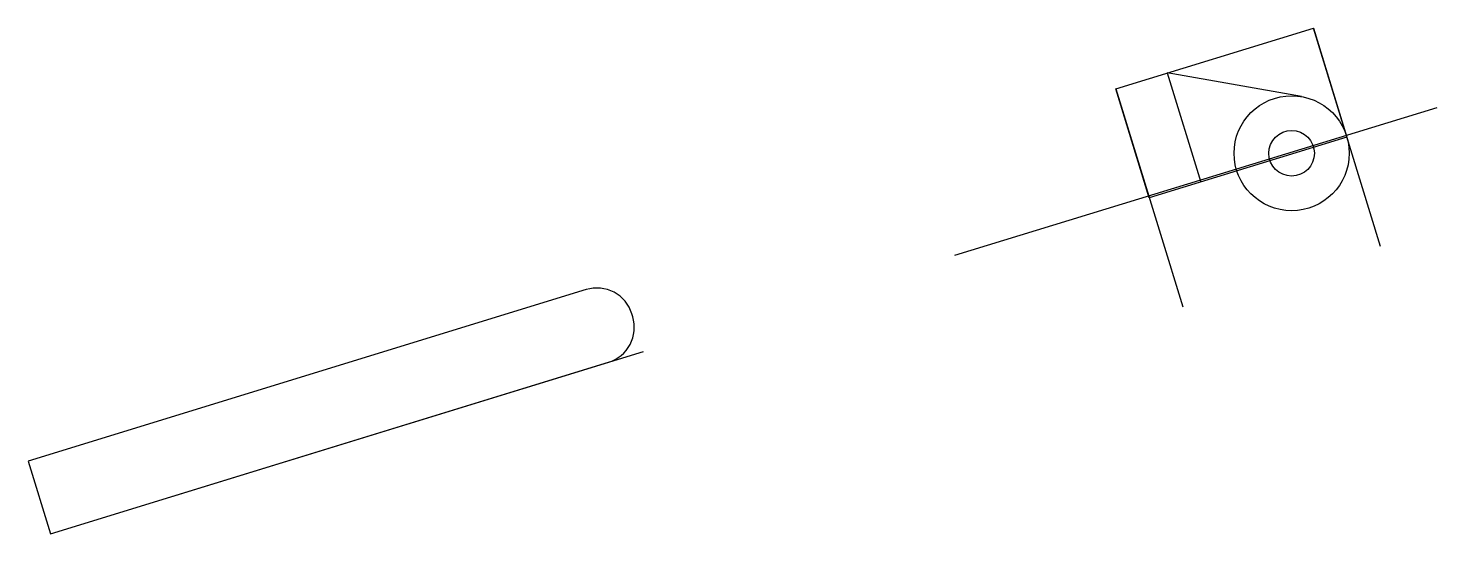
# Model space of a CAD drawing. Header units: millimetres. Extents: x -397 to 66, y -120 to 46.
import ezdxf

# ---------------------------------------------------------------- set-up
doc = ezdxf.new("R2010")
doc.units = ezdxf.units.MM
doc.layers.get('0').update_dxf_attribs({"linetype": 'CONTINUOUS'})

msp = doc.modelspace()

# ---------------------------------------------------------------- linework, layer by layer
for p, q in [((47.37, -25.38), (25.35, 46.44)), ((21.46, 23.9), (-22.74, 31.7)), ((-22.74, 31.7), (-11.73, -4.21)), ((-39.67, 26.5), (-17.64, -45.32)), ((65.93, 20.22), (-92.7, -28.42)), ((-390, -120), (-195, -60))]:
    msp.add_line(p, q)
msp.add_lwpolyline([(-39.67, 26.5), (25.35, 46.44), (36.36, 10.53), (-28.66, -9.41)], close=True)
msp.add_lwpolyline([(-390, -120), (-206.47, -63.53, 0.414214), (-198.53, -48.53), (-198.82, -47.57, 0.414214), (-213.82, -39.63), (-397.35, -96.11)], format="xyb", close=True)
for radius in [18.93, 7.5]:
    msp.add_circle((18.18, 5.26), radius)

doc.saveas('drawing.dxf')
